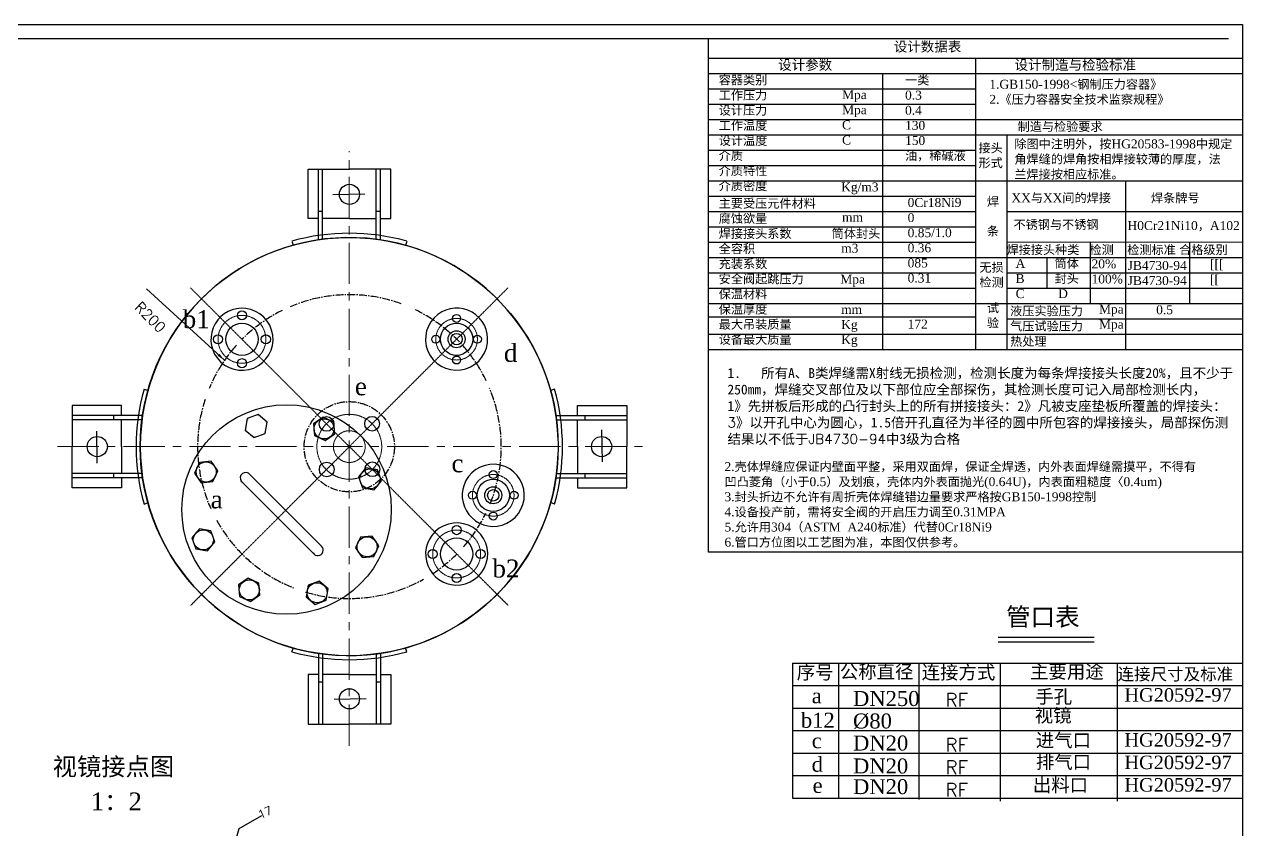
# Model space of a CAD drawing. Header units: millimetres. Extents: x 10463 to 340417, y -2500 to 186291.
# Drawn here: x 12532 to 15488, y -937 to 1016 of the extents above; entities that cross this region are included whole.
import ezdxf

# ---------------------------------------------------------------- set-up
doc = ezdxf.new("R2010")
doc.units = ezdxf.units.MM
doc.linetypes.add('CENTER', pattern=[2, 1.25, -0.25, 0.25, -0.25])
doc.linetypes.add('CENTER2', pattern=[28.575, 19.05, -3.175, 3.175, -3.175])
doc.layers.add('SB', color=7, linetype='Continuous')
doc.layers.add('点划线', color=1, linetype='CENTER2')
for name, color, linetype, lineweight in [('中心线', 1, 'CENTER', 13), ('实线', 7, 'Continuous', 30), ('标注层', 3, 'Continuous', 15)]:
    doc.layers.add(name, color=color, linetype=linetype, lineweight=lineweight)
doc.styles.get("Standard").update_dxf_attribs({"font": 'txt.shx'})
doc.styles.add('T数字', font='TIMES.TTF', dxfattribs={"height": 30})
doc.dimstyles.new('ISO-25', dxfattribs={"dimtxt": 20, "dimasz": 20, "dimexe": 1.25, "dimexo": 8, "dimgap": 8, "dimtad": 1, "dimtxsty": 'Standard', "dimcen": 2.5, "dimadec": 0, "dimazin": 0, "dimtfac": 1, "dimtmove": 0, "dimatfit": 3, "dimfxl": 0, "dimarcsym": 0})

msp = doc.modelspace()

# ---------------------------------------------------------------- hatches: boundary and pattern name
h = msp.add_hatch(color=256)
h.paths.add_polyline_path([(13086.348, 65.369), (13086.477, 65.016, -0.08748866), (13094.818, 66.486, -0.3306364), (13118.162, 49.155, -0.00378397), (13121.337, 49.896), (13121.687, 51.879), (13099.783, 70.259)])
h.paths.add_polyline_path([(13072.913, 60.479), (13067.948, 32.32), (13069.539, 30.984, -0.00375117), (13072.42, 32.451, -0.43121155), (13086.477, 65.016), (13086.348, 65.369)])
h.paths.add_polyline_path([(13072.42, 32.451, 0.00375117), (13069.539, 30.984), (13089.852, 13.94), (13103.287, 18.83), (13103.158, 19.183, -0.08748866), (13094.818, 17.712, -0.29951481)])
h.paths.add_polyline_path([(13103.158, 19.183), (13103.287, 18.83), (13116.722, 23.719), (13121.337, 49.896, 0.00378397), (13118.162, 49.155, -0.39803394)])
h = msp.add_hatch(color=256)
h.paths.add_polyline_path([(13269.877, 57.596), (13269.718, 57.255, -0.08748866), (13276.656, 52.397, -0.3306364), (13280.907, 23.635, -0.00378397), (13283.677, 21.913), (13285.326, 23.068), (13282.834, 51.554)])
h.paths.add_polyline_path([(13256.919, 63.638), (13233.496, 47.237), (13233.678, 45.168, -0.00375117), (13236.752, 44.168, -0.43121155), (13269.718, 57.255), (13269.877, 57.596)])
h.paths.add_polyline_path([(13236.752, 44.168, 0.00375117), (13233.678, 45.168), (13235.989, 18.752), (13248.946, 12.71), (13249.105, 13.051, -0.08748866), (13242.167, 17.909, -0.29951481)])
h.paths.add_polyline_path([(13249.105, 13.051), (13248.946, 12.71), (13261.904, 6.667), (13283.677, 21.913, 0.00378397), (13280.907, 23.635, -0.39803394)])
h = msp.add_hatch(color=256)
h.paths.add_polyline_path([(12951.077, -58.909), (12951.418, -59.068, -0.08748866), (12956.276, -52.13, -0.3306364), (12985.038, -47.878, -0.00378397), (12986.759, -45.109), (12985.604, -43.459), (12957.119, -45.951)])
h.paths.add_polyline_path([(12945.035, -71.866), (12961.436, -95.289), (12963.505, -95.108, -0.00375117), (12964.505, -92.034, -0.43121155), (12951.418, -59.068), (12951.077, -58.909)])
h.paths.add_polyline_path([(12964.505, -92.034, 0.00375117), (12963.505, -95.108), (12989.921, -92.797), (12995.963, -79.84), (12995.622, -79.681, -0.08748866), (12990.764, -86.618, -0.29951481)])
h.paths.add_polyline_path([(12995.622, -79.681), (12995.963, -79.84), (13002.005, -66.882), (12986.759, -45.109, 0.00378397), (12985.038, -47.878, -0.39803394)])
h = msp.add_hatch(color=256)
h.paths.add_polyline_path([(13394.155, -77.675), (13393.801, -77.804, -0.08748866), (13395.272, -86.145, -0.3306364), (13377.94, -109.489, -0.00378397), (13378.682, -112.665), (13380.665, -113.014), (13399.045, -91.11)])
h.paths.add_polyline_path([(13389.265, -64.241), (13361.105, -59.275), (13359.77, -60.866, -0.00375117), (13361.237, -63.748, -0.43121155), (13393.801, -77.804), (13394.155, -77.675)])
h.paths.add_polyline_path([(13361.237, -63.748, 0.00375117), (13359.77, -60.866), (13342.725, -81.18), (13347.615, -94.614), (13347.969, -94.486, -0.08748866), (13346.498, -86.145, -0.29951481)])
h.paths.add_polyline_path([(13347.969, -94.486), (13347.615, -94.614), (13352.505, -108.049), (13378.682, -112.665, 0.00378397), (13377.94, -109.489, -0.39803394)])
h = msp.add_hatch(color=256)
h.paths.add_polyline_path([(12943.304, -242.438), (12943.657, -242.309, -0.08748866), (12942.186, -233.968, -0.3306364), (12959.518, -210.624, -0.00378397), (12958.777, -207.448), (12956.794, -207.099), (12938.414, -229.003)])
h.paths.add_polyline_path([(12948.194, -255.872), (12976.353, -260.838), (12977.688, -259.247, -0.00375117), (12976.221, -256.365, -0.43121155), (12943.657, -242.309), (12943.304, -242.438)])
h.paths.add_polyline_path([(12976.221, -256.365, 0.00375117), (12977.688, -259.247), (12994.733, -238.933), (12989.843, -225.499), (12989.49, -225.627, -0.08748866), (12990.96, -233.968, -0.29951481)])
h.paths.add_polyline_path([(12989.49, -225.627), (12989.843, -225.499), (12984.953, -212.064), (12958.777, -207.448, 0.00378397), (12959.518, -210.624, -0.39803394)])
h = msp.add_hatch(color=256)
h.paths.add_polyline_path([(13386.381, -261.204), (13386.04, -261.045, -0.08748866), (13381.182, -267.983, -0.3306364), (13352.421, -272.234, -0.00378397), (13350.699, -275.004), (13351.854, -276.654), (13380.339, -274.162)])
h.paths.add_polyline_path([(13392.423, -248.247), (13376.023, -224.824), (13373.953, -225.005, -0.00375117), (13372.953, -228.079, -0.43121155), (13386.04, -261.045), (13386.381, -261.204)])
h.paths.add_polyline_path([(13372.953, -228.079, 0.00375117), (13373.953, -225.005), (13347.537, -227.316), (13341.495, -240.273), (13341.836, -240.432, -0.08748866), (13346.694, -233.495, -0.29951481)])
h.paths.add_polyline_path([(13341.836, -240.432), (13341.495, -240.273), (13335.453, -253.231), (13350.699, -275.004, 0.00378397), (13352.421, -272.234, -0.39803394)])
h = msp.add_hatch(color=256)
h.paths.add_polyline_path([(13067.582, -377.709), (13067.74, -377.368, -0.08748866), (13060.803, -372.51, -0.3306364), (13056.551, -343.748, -0.00378397), (13053.781, -342.026), (13052.132, -343.181), (13054.624, -371.666)])
h.paths.add_polyline_path([(13080.539, -383.751), (13103.962, -367.35), (13103.781, -365.281, -0.00375117), (13100.706, -364.281, -0.43121155), (13067.74, -377.368), (13067.582, -377.709)])
h.paths.add_polyline_path([(13100.706, -364.281, 0.00375117), (13103.781, -365.281), (13101.47, -338.865), (13088.512, -332.823), (13088.353, -333.164, -0.08748866), (13095.291, -338.021, -0.29951481)])
h.paths.add_polyline_path([(13088.353, -333.164), (13088.512, -332.823), (13075.555, -326.78), (13053.781, -342.026, 0.00378397), (13056.551, -343.748, -0.39803394)])
h = msp.add_hatch(color=256)
h.paths.add_polyline_path([(13251.11, -385.482), (13250.982, -385.128, -0.08748866), (13242.641, -386.599, -0.3306364), (13219.297, -369.268, -0.00378397), (13216.121, -370.009), (13215.771, -371.992), (13237.675, -390.372)])
h.paths.add_polyline_path([(13264.545, -380.592), (13269.51, -352.433), (13267.919, -351.097, -0.00375117), (13265.038, -352.564, -0.43121155), (13250.982, -385.128), (13251.11, -385.482)])
h.paths.add_polyline_path([(13265.038, -352.564, 0.00375117), (13267.919, -351.097), (13247.606, -334.053), (13234.171, -338.942), (13234.3, -339.296, -0.08748866), (13242.641, -337.825, -0.29951481)])
h.paths.add_polyline_path([(13234.3, -339.296), (13234.171, -338.942), (13220.737, -343.832), (13216.121, -370.009, 0.00378397), (13219.297, -369.268, -0.39803394)])

# ---------------------------------------------------------------- linework, layer by layer
for p, q in [((10463.185, 1016.39), (15488.244, 1016.39)), ((15488.244, 1016.39), (15488.244, -2499.81)), ((10497.841, 981.734), (15453.589, 981.734)), ((14192.303, -263.906), (14192.303, 981.734)), ((14192.303, 934.527), (15488.244, 934.527)), ((14840.274, 934.527), (14840.274, 227.727)), ((14192.303, 897.327), (15488.244, 897.327)), ((14614.713, 897.327), (14614.713, 227.727)), ((14192.303, 860.127), (14840.274, 860.127)), ((14192.303, 822.927), (14840.274, 822.927)), ((14192.303, 785.727), (15488.244, 785.727)), ((14192.303, 748.527), (15488.244, 748.527)), ((14915.898, 748.527), (14915.898, 227.727)), ((14192.303, 711.327), (14840.274, 711.327)), ((13220.953, 665.221), (13320.999, 665.221)), ((13220.953, 545.257), (13220.953, 665.221)), ((13245.607, 494.693), (13245.607, 665.221)), ((13255.75, 494.693), (13255.75, 665.221)), ((13421.044, 665.221), (13320.999, 665.221)), ((13386.247, 494.693), (13386.247, 665.221)), ((13396.39, 494.693), (13396.39, 665.221)), ((13421.044, 545.257), (13421.044, 665.221)), ((14192.303, 674.127), (14840.274, 674.127)), ((14192.303, 636.927), (15488.244, 636.927)), ((15203.712, 636.927), (15203.712, 264.927)), ((13280.693, 604.063), (13358.215, 605.238)), ((14192.303, 599.727), (14840.274, 599.727)), ((13244.874, 563.052), (13255.017, 563.052)), ((13385.515, 563.052), (13395.658, 563.052)), ((14192.303, 562.527), (14840.274, 562.527)), ((14915.898, 562.527), (15488.244, 562.527)), ((13245.607, 545.257), (13220.953, 545.257)), ((13320.999, 545.257), (13255.75, 545.257)), ((13320.999, 545.257), (13386.247, 545.257)), ((13396.39, 545.257), (13421.044, 545.257)), ((14192.303, 525.327), (14840.274, 525.327)), ((13181.599, 489.917), (13185.08, 480.354)), ((13460.398, 489.917), (13456.917, 480.354)), ((14192.303, 488.127), (14840.274, 488.127)), ((14915.898, 488.127), (15488.244, 488.591)), ((15118.687, 488.291), (15118.687, 339.327)), ((15358.983, 488.486), (15358.983, 339.327)), ((14192.303, 450.927), (15488.244, 450.927)), ((15013.32, 450.927), (15013.32, 376.527)), ((14192.303, 413.727), (14840.274, 413.727)), ((14915.898, 413.727), (15488.244, 413.727)), ((14192.303, 376.527), (14840.274, 376.527)), ((14915.898, 376.527), (15488.244, 376.527)), ((14192.303, 339.327), (15488.244, 339.327)), ((14192.303, 306.788), (14840.274, 306.788)), ((14915.898, 302.127), (15488.244, 302.127)), ((14192.303, 264.927), (15488.244, 264.927)), ((15203.712, 264.927), (15204.121, 227.727)), ((14192.303, 227.727), (15488.244, 227.727)), ((12823.295, 131.612), (12832.858, 128.131)), ((13818.702, 131.612), (13809.139, 128.131)), ((12767.955, 92.258), (12647.991, 92.258)), ((12647.991, 92.258), (12647.991, -7.787)), ((12767.955, 67.605), (12767.955, 92.258)), ((13874.042, 92.258), (13994.006, 92.258)), ((13874.042, 67.605), (13874.042, 92.258)), ((13994.006, 92.258), (13994.006, -7.787)), ((12818.518, 67.605), (12647.991, 67.605)), ((12749.427, 56.729), (12749.427, 66.872)), ((13823.479, 67.605), (13994.006, 67.605)), ((13891.838, 67.605), (13891.838, 57.462)), ((12818.518, 57.462), (12647.991, 57.462)), ((12767.955, -7.787), (12767.955, 57.462)), ((13823.479, 57.462), (13994.006, 57.462)), ((13874.042, -7.787), (13874.042, 57.462)), ((13932.848, 32.518), (13934.024, -45.003)), ((12709.149, -48.092), (12707.973, 29.429)), ((12647.991, -107.833), (12647.991, -7.787)), ((12767.955, -7.787), (12767.955, -73.036)), ((13874.042, -7.787), (13874.042, -73.036)), ((13994.006, -107.833), (13994.006, -7.787)), ((12818.518, -73.036), (12647.991, -73.036)), ((12818.518, -83.179), (12647.991, -83.179)), ((12749.427, -83.911), (12749.427, -73.768)), ((12767.955, -83.179), (12767.955, -107.833)), ((13075.874, -72.42), (13253.059, -249.604)), ((13823.479, -73.036), (13994.006, -73.036)), ((13823.479, -83.179), (13994.006, -83.179)), ((13874.042, -83.179), (13874.042, -107.833)), ((13891.838, -73.036), (13891.838, -83.179)), ((12767.955, -107.833), (12647.991, -107.833)), ((13057.74, -90.554), (13234.925, -267.739)), ((13874.042, -107.833), (13994.006, -107.833)), ((12823.295, -147.186), (12832.858, -143.706)), ((13818.702, -147.186), (13809.139, -143.706)), ((15488.244, -263.906), (14192.303, -263.906)), ((14894.747, -470.149), (15127.876, -470.149)), ((13181.599, -505.491), (13185.08, -495.928)), ((13460.398, -505.491), (13456.917, -495.928)), ((14894.747, -481.06), (15127.876, -481.06)), ((13245.607, -510.268), (13245.607, -680.795)), ((13255.75, -510.268), (13255.75, -680.795)), ((13386.247, -510.268), (13386.247, -680.795)), ((13396.39, -510.268), (13396.39, -680.795)), ((13220.953, -560.831), (13220.953, -680.795)), ((13245.607, -560.831), (13220.953, -560.831)), ((13320.999, -560.831), (13255.75, -560.831)), ((13320.999, -560.831), (13386.247, -560.831)), ((13396.39, -560.831), (13421.044, -560.831)), ((13421.044, -560.831), (13421.044, -680.795)), ((14395.811, -532.936), (15488.244, -532.936)), ((14395.811, -532.936), (14395.811, -860.251)), ((14507.512, -532.936), (14507.512, -860.598)), ((14703.632, -863.468), (14703.632, -532.936)), ((14900.195, -532.936), (14900.195, -867.66)), ((15184.201, -532.936), (15184.201, -867.66)), ((13255.75, -579.359), (13245.607, -579.359)), ((13396.39, -579.359), (13386.247, -579.359)), ((14395.811, -587.489), (15488.244, -587.489)), ((13361.304, -619.637), (13283.782, -620.813)), ((14395.811, -642.041), (15488.244, -642.041)), ((13220.953, -680.795), (13320.999, -680.795)), ((13421.044, -680.795), (13320.999, -680.795)), ((14395.811, -696.593), (15488.244, -696.593)), ((14395.811, -751.146), (15488.244, -751.146)), ((14395.811, -805.698), (15488.244, -805.698)), ((14395.811, -860.251), (15488.244, -860.251))]:
    msp.add_line(p, q)
for points in [[(13067.948, 32.32), (13089.852, 13.94), (13116.722, 23.719), (13121.687, 51.879), (13099.783, 70.259), (13072.913, 60.479)], [(13233.496, 47.237), (13235.989, 18.752), (13261.904, 6.667), (13285.326, 23.068), (13282.834, 51.554), (13256.919, 63.638)], [(12961.436, -95.289), (12989.921, -92.797), (13002.005, -66.882), (12985.604, -43.459), (12957.119, -45.951), (12945.035, -71.866)], [(13361.105, -59.275), (13342.725, -81.18), (13352.505, -108.049), (13380.665, -113.014), (13399.045, -91.11), (13389.265, -64.241)], [(12976.353, -260.838), (12994.733, -238.933), (12984.953, -212.064), (12956.794, -207.099), (12938.414, -229.003), (12948.194, -255.872)], [(13376.023, -224.824), (13347.537, -227.316), (13335.453, -253.231), (13351.854, -276.654), (13380.339, -274.162), (13392.423, -248.247)], [(13103.962, -367.35), (13101.47, -338.865), (13075.555, -326.78), (13052.132, -343.181), (13054.624, -371.666), (13080.539, -383.751)], [(13269.51, -352.433), (13247.606, -334.053), (13220.737, -343.832), (13215.771, -371.992), (13237.675, -390.372), (13264.545, -380.592)]]:
    msp.add_lwpolyline(points, close=True)
for centre, radius in [((13320.999, 604.063), 24.456), ((13060.242, 310.49), 11.111), ((13580.975, 303.168), 9.662), ((13581.023, 252.725), 20.67), ((13581.023, 252.725), 13.838), ((13002.233, 252.481), 11.111), ((13118.251, 252.481), 11.111), ((13530.58, 252.678), 9.662), ((13631.465, 252.772), 9.662), ((13581.07, 202.282), 9.662), ((13060.242, 194.472), 11.111), ((13168.363, -160.423), 254.092), ((13259.411, 35.153), 24.387), ((13265.495, 47.229), 17.891), ((13376.014, 47.717), 17.891), ((12709.149, -7.787), 24.456), ((13932.848, -7.787), 24.456), ((12973.52, -69.374), 24.387), ((13265.983, -63.291), 17.891), ((13376.502, -62.803), 17.891), ((13370.885, -86.145), 24.387), ((13669.962, -75.487), 9.662), ((13619.519, -125.93), 9.662), ((13669.962, -125.93), 20.67), ((13669.962, -125.93), 13.838), ((13720.405, -125.93), 9.662), ((13669.962, -176.372), 9.662), ((13581.145, -210.29), 11.111), ((12966.573, -233.968), 24.387), ((13363.938, -250.739), 24.387), ((13523.135, -268.299), 11.111), ((13639.154, -268.299), 11.111), ((13581.145, -326.309), 11.111), ((13078.047, -355.266), 24.387), ((13242.641, -362.212), 24.387), ((13320.999, -619.637), 24.456)]:
    msp.add_circle(centre, radius)
at = {"ltscale": 80}
for centre in [(13060.242, 252.481), (13581.023, 252.725), (13669.962, -125.93), (13581.145, -268.299)]:
    msp.add_circle(centre, 39.134, dxfattribs=at)
for centre, start, end in [((13060.242, 252.481), 216.931497, 83.038172), ((13581.023, 252.725), 126.985184, 353.091859), ((13669.962, -125.93), 276.961828, 143.068503), ((13581.145, -268.299), 276.961828, 143.068503)]:
    msp.add_arc(centre, 75.326, start, end, dxfattribs=at)
for centre, radius, start, end in [((13069.156, -83.836), 13.246, 59.523295, 239.523295), ((13244.223, -259.224), 13.062, 209.660476, 47.430601)]:
    msp.add_arc(centre, radius, start, end)
at = {"layer": 'SB', "ltscale": 0.01}
msp.add_line((15488.244, -426.944), (15488.244, -935.144), dxfattribs=at)
at = {"layer": '中心线', "ltscale": 80}
for p, q in [((13320.632, -733.312), (13320.632, 708.687)), ((12612.718, -7.787), (14032.276, -7.787))]:
    msp.add_line(p, q, dxfattribs=at)
at = {"layer": '中心线'}
for p, q in [((13320.754, -8.031), (12935.712, 377.011)), ((13320.51, -7.787), (13705.553, 377.255)), ((13320.999, -7.787), (12935.956, -392.829)), ((13320.754, -7.543), (13705.797, -392.585))]:
    msp.add_line(p, q, dxfattribs=at)
for centre, radius in [((13060.242, 252.481), 58.009), ((13581.023, 252.725), 50.443), ((13320.632, -8.153), 78.668), ((13320.681, -7.787), 38.457), ((13669.962, -125.93), 50.443), ((13581.145, -268.299), 58.009)]:
    msp.add_circle(centre, radius, dxfattribs=at)
at = {"layer": '实线'}
msp.add_circle((13320.51, -7.787), 507.184, dxfattribs=at)
for centre, radius, start, end in [((13320.699, -7.487), 517.227, 74.31225, 105.623682), ((13320.613, -7.787), 507.082, 1.805693, 358.203573), ((13060.242, 252.481), 75.326, 83.038172, 216.931497), ((13581.023, 252.725), 75.326, 353.091859, 126.985184), ((13320.699, -7.487), 517.227, 164.376318, 195.68775), ((13320.699, -7.487), 517.227, 344.330218, 15.605779), ((13669.962, -125.93), 75.326, 143.068503, 276.961828), ((13581.145, -268.299), 75.326, 143.068503, 276.961828), ((13320.699, -7.487), 517.227, 254.394221, 285.669782)]:
    msp.add_arc(centre, radius, start, end, dxfattribs=at)
at = {"layer": '点划线'}
msp.add_circle((13320.632, -8.153), 109.484, dxfattribs=at)
for start, end in [(70.074808, 112.960767), (116.332705, 135.053687), (25.721752, 64.168354), (138.148193, 157.501098), (337.85494, 22.631078), (161.877446, 203.981675), (318.787452, 334.006191), (209.035087, 248.37552), (303.148689, 315), (253.213294, 299.225492)]:
    msp.add_arc((13320.999, -7.787), 368.42, start, end, dxfattribs=at)

# ---------------------------------------------------------------- texts
at = {"style": 'T数字'}
for s, height, p in [('设计数据表', 24, (14641.832, 950.463)), ('设计参数', 24, (14361.413, 906.177)), ('设计制造与检验标准', 24, (14935.002, 906.177)), ('1.GB150-1998<钢制压力容器》', 21.6, (14873.745, 860.43)), ('2.《压力容器安全技术监察规程》', 21.6, (14873.745, 823.756)), ('制造与检验要求', 21.6, (14942.244, 757.763)), ('除图中注明外，按HG20583-1998中规定', 21.6, (14934.34, 715.643)), ('角焊缝的焊角按相焊接较薄的厚度，法', 21.6, (14934.34, 678.969)), ('兰焊接按相应标准。', 21.6, (14934.34, 642.294)), ('XX与XX间的焊接', 21.6, (14927.186, 584.782)), ('焊条牌号', 21.6, (15265.845, 584.782)), ('不锈钢与不锈钢', 21.6, (14932.357, 520.203)), ('H0Cr21Ni10，A102', 21.6, (15208.971, 517.62)), ('焊接接头种类   检测    检测标准 合格级别', 21.6, (14915.351, 459.039)), ('A', 21.6, (14937.391, 425.849)), ('筒体', 21.6, (15032.058, 425.849)), ('20%', 21.6, (15121.632, 424.705)), ('[[[', 21.6, (15409.097, 424.218)), ('封头', 21.6, (15032.058, 389.174)), ('JB4730-94', 21.6, (15209.428, 420.785)), ('B', 21.6, (14937.391, 389.174)), ('100%', 21.6, (15121.632, 388.03)), ('JB4730-94', 21.6, (15209.428, 384.11)), ('[[', 21.6, (15409.097, 387.543)), ('C          D', 21.6, (14937.391, 352.499)), ('b1', 43.47, (12916.401, 279.445)), ('液压实验压力', 21.6, (14924.106, 310.538)), ('Mpa', 21.6, (15139.784, 314.947)), ('0.5', 21.6, (15278.521, 313.316)), ('气压试验压力', 21.6, (14924.106, 273.863)), ('Mpa', 21.6, (15139.784, 278.272)), ('d', 43.47, (13695.701, 197.712)), ('热处理', 21.6, (14924.106, 236.648)), ('e', 43.47, (13334.229, 116.706)), ('2.壳体焊缝应保证内壁面平整，采用双面焊，保证全焊透，内外表面焊缝需摸平，不得有', 21.6, (14231.051, -66.952)), ('凹凸菱角（小于0.5）及划痕，壳体内外表面抛光(0.64U)，内表面粗糙度〈0.4um)', 21.6, (14231.051, -103.626)), ('3.封头折边不允许有周折壳体焊缝错边量要求严格按GB150-1998控制', 21.6, (14231.051, -140.301)), ('a', 43.47, (12984.382, -157.529)), ('4.设备投产前，需将安全阀的开启压力调至0.31MPA', 21.6, (14231.051, -176.976)), ('5.允许用304（ASTM  A240标准）代替0Cr18Ni9', 21.6, (14231.051, -213.651)), ('6.管口方位图以工艺图为准，本图仅供参考。', 21.6, (14231.051, -250.326)), ('b2', 43.47, (13667.916, -325.206)), ('连接尺寸及标准', 29.3933, (15184.743, -574.421)), ('手孔', 32.6592, (14985.37, -630.593)), ('HG20592-97', 32.6592, (15201.306, -626.382)), ('HG20592-97', 32.6592, (15201.306, -735.486)), ('视镜接点图', 43.2, (12601.029, -805.55)), ('HG20592-97', 32.6592, (15201.306, -790.039)), ('HG20592-97', 32.6592, (15201.306, -844.591)), ('1：2', 43.2, (12693.302, -889.964))]:
    msp.add_text(s, height=height, dxfattribs=at).set_placement(p)
for s, p in [('容器类别', (14216.969, 870.617)), ('一类', (14669.141, 870.617)), ('工作压力', (14216.969, 833.942)), ('Mpa', (14516.324, 835.057)), ('0.3', (14669.141, 833.942)), ('设计压力', (14216.969, 797.267)), ('Mpa', (14516.324, 798.382)), ('0.4', (14669.141, 797.267)), ('工作温度', (14216.969, 760.592)), ('C', (14516.324, 761.708)), ('130', (14669.141, 760.592)), ('设计温度', (14216.969, 723.918)), ('C', (14516.324, 725.033)), ('150', (14669.141, 723.918)), ('介质', (14216.969, 687.243)), ('油，稀碱液', (14669.141, 687.243)), ('介质特性', (14216.969, 650.568)), ('介质密度', (14216.969, 613.893)), ('Kg/m3', (14514.23, 611.241)), ('主要受压元件材料', (14216.969, 571.498)), ('0Cr18Ni9', (14675.422, 573.589)), ('腐蚀欲量', (14216.969, 534.823)), ('mm', (14516.324, 538.03)), ('0', (14675.422, 536.914)), ('焊接接头系数', (14216.969, 498.148)), ('筒体封头', (14491.203, 498.287)), ('0.85/1.0', (14675.422, 500.24)), ('全容积', (14216.969, 461.473)), ('m3', (14514.23, 462.727)), ('0.36', (14675.422, 463.565)), ('充装系数', (14216.969, 424.798)), ('085', (14675.422, 426.89)), ('安全阀起跳压力', (14216.969, 388.123)), ('Mpa', (14512.137, 387.424)), ('0.31', (14675.422, 390.215)), ('保温材料', (14216.969, 351.449)), ('保温厚度', (14216.969, 314.774)), ('mm', (14514.23, 314.213)), ('最大吊装质量', (14216.969, 278.099)), ('Kg', (14514.23, 277.538)), ('172', (14675.422, 278.615)), ('设备最大质量', (14216.969, 241.424)), ('Kg', (14514.23, 240.863))]:
    msp.add_text(s, height=21.6, rotation=360, dxfattribs=at).set_placement(p)
at = {"attachment_point": 1, "style": 'T数字'}
for s, insert, char_height, width in [('{\\fSimSun|b0|i0|c134|p54;接头\\P形式}', (14847.399, 727.467), 21.6, 632.29577), ('{\\fSimSun|b0|i0|c134|p54;焊\\P\\P条}', (14867.727, 597.698), 21.6, 462.74782), ('{\\fSimSun|b0|i0|c134|p54;无损\\P检测}', (14849.631, 437.764), 21.6, 589.42183), ('{\\fSimSun|b0|i0|c134|p54;试\\P验}', (14867.727, 339.383), 21.6, 493.77004), ('c', (13568.585, -26.616), 43.47, 1415.91161), ('a', (14442.713, -593.993), 36.288, 945.58271), ('DN250', (14542.872, -600.654), 36.288, 945.58271), ('b12', (14416.389, -653.328), 36.288, 945.58271), ('%%c80', (14542.872, -655.206), 36.288, 945.58271), ('DN20', (14542.872, -708.671), 36.288, 945.58271), ('c', (14442.713, -703.098), 36.288, 945.58271), ('d', (14442.522, -760.225), 36.288, 945.58271), ('DN20', (14542.872, -764.311), 36.288, 945.58271), ('e', (14444.79, -811.481), 36.288, 945.58271), ('DN20', (14542.872, -814.457), 36.288, 945.58271)]:
    msp.add_mtext(s, dxfattribs=dict(at, insert=insert, char_height=char_height, width=width))
for s, insert, char_height, attachment_point, rotation in [('R200', (12859.808, 266.375), 25.2, 9, 315), ('17', (13096.369, -892.719), 20.16, 1, 23.139333)]:
    msp.add_mtext(s, dxfattribs=dict(insert=insert, char_height=char_height, attachment_point=attachment_point, rotation=rotation))
at = {"attachment_point": 1}
for s, insert, char_height, width in [('{\\fSimSun|b0|i0|c134|p54;管口表}', (14914.279, -398.905), 43.64189, 1168.97615), ('{\\fSimSun|b0|i0|c134|p54;序号}', (14406.313, -538.96), 32.73142, 945.58271), ('{\\fSimSun|b0|i0|c134|p54;公称直径}', (14510.854, -537.422), 32.73142, 945.58271), ('{\\fSimSun|b0|i0|c134|p54;连接方式}', (14709.48, -539.083), 32.73142, 945.58271), ('{\\fSimSun|b0|i0|c134|p54;主要用途}', (14972.479, -537.368), 32.73142, 945.58271), ('RF', (14767, -605.808), 32.7314, 945.58271), ('{\\fSimSun|b0|i0|c134|p54;视镜}', (14983.847, -643.504), 32.73142, 945.58271), ('{\\fSimSun|b0|i0|c134|p54;进气口}', (14986.351, -703.735), 32.73142, 945.58271), ('RF', (14767, -714.913), 32.7314, 945.58271), ('{\\fSimSun|b0|i0|c134|p54;排气口}', (14986.561, -756.131), 32.73142, 945.58271), ('RF', (14767, -769.466), 32.7314, 945.58271), ('RF', (14767, -824.018), 32.7314, 945.58271), ('{\\fSimSun|b0|i0|c134|p54;出料口}', (14979.276, -812.401), 32.73142, 945.58271)]:
    msp.add_mtext(s, dxfattribs=dict(at, insert=insert, char_height=char_height, width=width))
at = {"layer": '标注层', "ltscale": 3, "insert": (14238.267, 212.678), "char_height": 18, "width": 1240.93333, "attachment_point": 1}
msp.add_mtext('{\\fFangSong_GB2312|b0|i0|c134|p49;\\P\\H1.333x;1.   所有A、B类焊缝需X射线无损检测，检测长度为每条焊接接头长度20%，且不少于250mm，焊缝交叉部位及以下部位应全部探伤，其检测长度可记入局部检测长内，\\P1》先拼板后形成的凸行封头上的所有拼接接头：2》凡被支座垫板所覆盖的焊接头：\\P\\Ftxt.shx|c0;3\\fFangSong_GB2312|b0|i0|c134|p2;》以开孔中心为圆心，1.5倍开孔直径为半径的圆中所包容的焊接接头，局部探伤测结果以不低于\\Ftxt.shx|c0;JB4730-94\\fFangSong_GB2312|b0|i0|c134|p2;中3级为合格}', dxfattribs=at)

# ---------------------------------------------------------------- leaders
msp.add_leader([(13017.892, 201.641), (12828.709, 374.585)], dimstyle='ISO-25', override={"dimgap": 8, "dimtad": 0})
at = {"annotation_type": 0, "has_hookline": 1, "hookline_direction": 0, "text_width": 26.88, "horizontal_direction": (0.919552, 0.392968, 0)}
msp.add_leader([(13004.145, -1109.45), (13053.807, -933.854), (13108.403, -902.351)], dimstyle='ISO-25', override={"dimgap": 8, "dimtad": 0}, dxfattribs=at)

doc.saveas('drawing.dxf')
